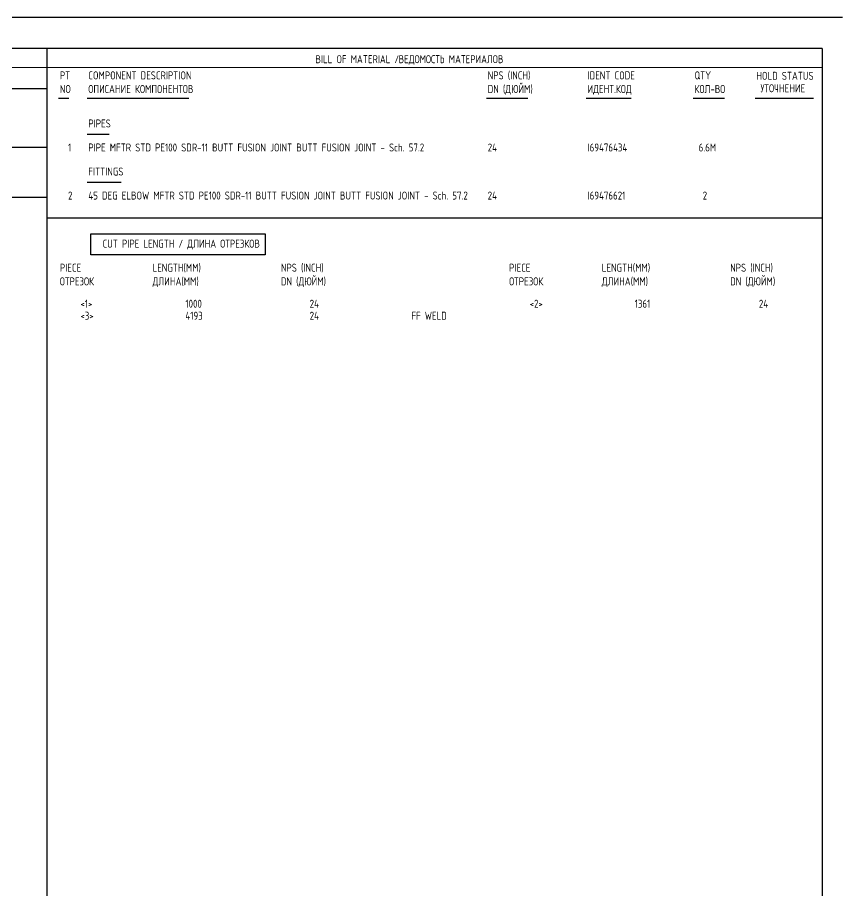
# Model space of a CAD drawing. Extents: x -1005 to 594, y -998 to 420.
# Drawn here: x 395.7 to 594, y 210 to 420 of the extents above; entities that cross this region are included whole.
import ezdxf

# ---------------------------------------------------------------- set-up
doc = ezdxf.new("R2010")
doc.units = 0
doc.styles.add('TTFN17', font='GOST type A')

msp = doc.modelspace()

# ---------------------------------------------------------------- linework, layer by layer
at = {"layer": 'GT_1', "flags": 128}
for points in [[(594, 420), (0, 420)], [(589.1, 412.5), (25.4, 412.5)], [(402.7, 412.5), (402.7, 7.5)], [(589.1, 412.5), (589.1, 7.5)], [(589.1, 408), (162.7, 407.9)], [(190.3, 402.9), (402.7, 402.9)], [(408.05, 400.53), (405.56, 400.53)], [(436.89, 400.53), (412.41, 400.53)], [(518.37, 400.53), (508.41, 400.53)], [(543.2, 400.53), (532.41, 400.53)], [(565.6, 400.53), (558.13, 400.53)], [(587, 400.5), (573, 400.5)], [(417.67, 391.85), (412.41, 391.85)], [(402.7, 388.7), (226.9, 388.7)], [(420.57, 380.29), (412.41, 380.29)], [(402.7, 376.7), (25.4, 376.7)], [(402.7, 371.77), (589, 371.77)], [(413.27, 367.99), (455.2, 367.99), (455.2, 362.94), (413.27, 362.94), (413.27, 367.99)]]:
    msp.add_lwpolyline(points, dxfattribs=at)

# ---------------------------------------------------------------- texts
at = {"layer": 'GT_1', "style": 'TTFN17'}
for s, p in [('BILL OF MATERIAL /', (467.29, 409)), ('ВЕДОМОСТЬ МАТЕРИАЛОВ', (487.29, 409)), ('PT', (405.85, 405.11)), ('COMPONENT DESCRIPTION', (412.7, 405.11)), ('NPS (INCH)', (508.7, 405.11)), ('IDENT CODE', (532.7, 405.11)), ('QTY', (558.42, 405.11)), ('HOLD STATUS', (573.29, 405)), ('NO', (405.85, 401.82)), ('ОПИСАНИЕ КОМПОНЕНТОВ', (412.7, 401.82)), ('DN (ДЮЙМ)', (508.7, 401.82)), ('ИДЕНТ.КОД', (532.7, 401.82)), ('КОЛ-ВО', (558.42, 401.82)), ('УТОЧНЕНИЕ', (574.29, 402)), ('PIPES', (412.7, 393.54)), ('  1', (405.85, 387.76)), ('PIPE MFTR STD PE100 SDR-11 BUTT FUSION JOINT BUTT FUSION JOINT - Sch. 57.2', (412.7, 387.76)), ('24', (508.7, 387.76)), ('I69476434', (532.7, 387.76)), (' 6.6M', (558.42, 387.76)), ('FITTINGS', (412.7, 381.98)), ('  2', (405.85, 376.2)), ('45 DEG ELBOW MFTR STD PE100 SDR-11 BUTT FUSION JOINT BUTT FUSION JOINT - Sch. 57.2', (412.7, 376.2)), ('24', (508.7, 376.2)), ('I69476621', (532.7, 376.2)), ('  2', (558.42, 376.2)), ('CUT PIPE LENGTH / ДЛИНА ОТРЕЗКОВ', (416.13, 364.63)), ('PIECE', (405.85, 358.85)), ('LENGTH(MM)', (428.13, 358.85)), ('NPS (INCH)', (458.99, 358.85)), ('PIECE', (513.85, 358.85)), ('LENGTH(MM)', (536.13, 358.85)), ('NPS (INCH)', (566.99, 358.85)), ('ОТРЕЗОК', (405.85, 355.56)), ('ДЛИНА(MM)', (428.13, 355.56)), ('DN (ДЮЙМ)', (458.99, 355.56)), ('ОТРЕЗОК', (513.85, 355.56)), ('ДЛИНА(MM)', (536.13, 355.56)), ('DN (ДЮЙМ)', (566.99, 355.56)), ('     <1>', (405.85, 350.18)), ('        1000', (428.13, 350.18)), ('       24', (458.99, 350.18)), ('     <2>', (513.85, 350.18)), ('        1361', (536.13, 350.18)), ('       24', (566.99, 350.18)), ('     <3>', (405.85, 347.29)), ('        4193', (428.13, 347.29)), ('       24', (458.99, 347.29)), ('    FF WELD', (486.42, 347.29))]:
    msp.add_text(s, height=1.925, dxfattribs=at).set_placement(p)

doc.saveas('drawing.dxf')
